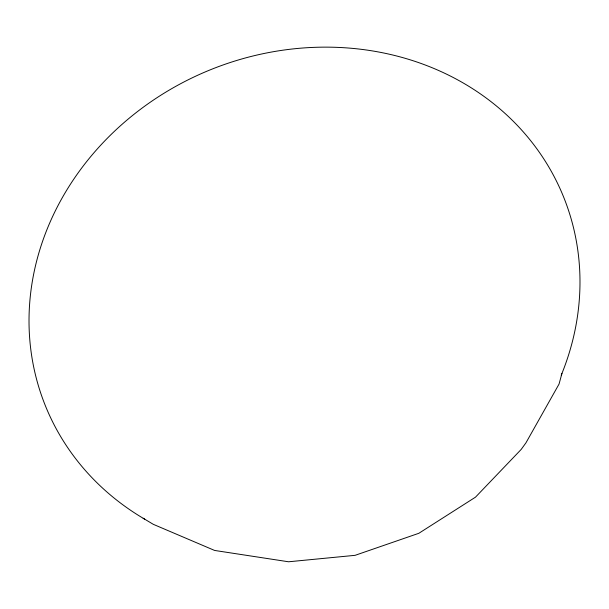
<?xml version="1.0" encoding="UTF-8"?>
<svg xmlns="http://www.w3.org/2000/svg" width="609" height="609" viewBox="0 0 609 609"><rect width="100%" height="100%" fill="white"/><g stroke="black" fill="none" stroke-linecap="round" stroke-linejoin="round"><path stroke-width="0.91" d="M561.932 373.484L559.039 384.089L525.948 442.842L521.175 449.427L475.484 497.172L418.84 533.294L355.085 555.332L288.567 561.78L214.612 550.445L153.301 524.326L143.123 518.236M144.714 519.173A279.348 250.002 -21.8 0 1 67.675 188.6A279.348 250.002 -21.8 0 1 425.227 65.003A279.348 250.002 -21.8 0 1 561.239 375.19"/></g></svg>
